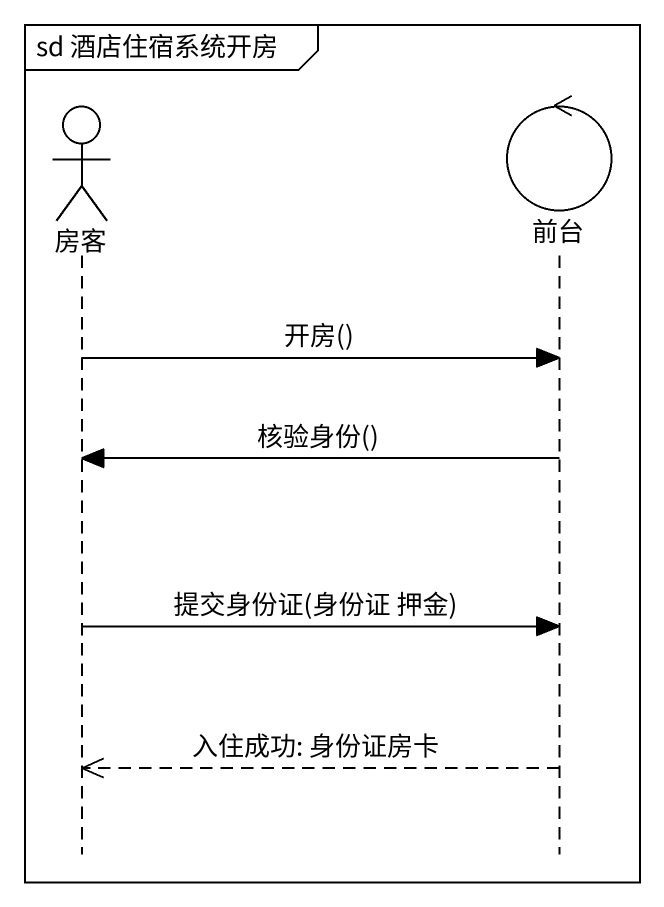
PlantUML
@startuml
mainframe sd 酒店住宿系统开房
hide footbox
actor 房客
control 前台

房客 -> 前台 : 开房()
前台 -> 房客 : 核验身份()
房客 -> 前台 : 提交身份证(身份证 押金)
前台 -->> 房客 : 入住成功: 身份证房卡
@enduml
